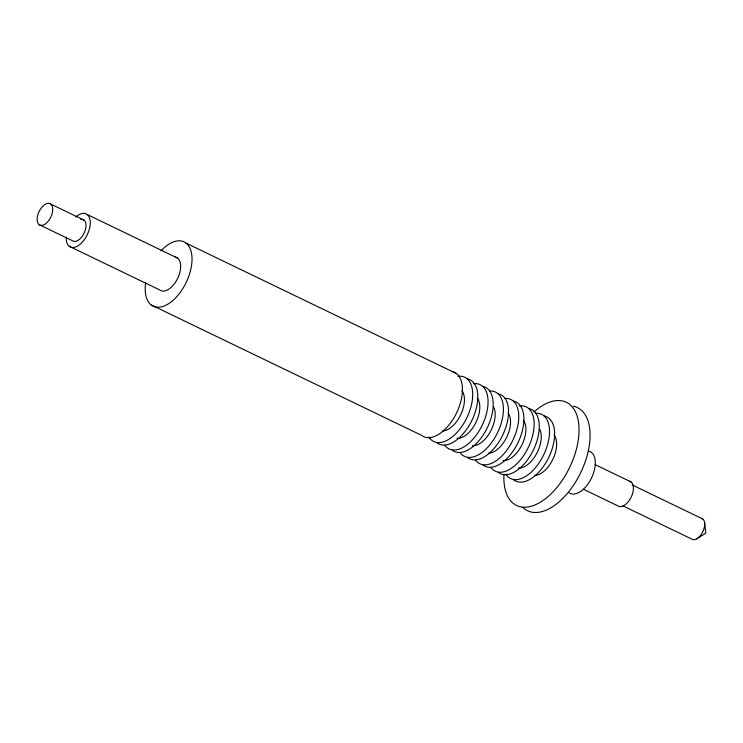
<?xml version="1.0" encoding="UTF-8"?>
<svg xmlns="http://www.w3.org/2000/svg" width="743" height="743" viewBox="0 0 743 743"><rect width="100%" height="100%" fill="white"/><g stroke="black" fill="none" stroke-linecap="round" stroke-linejoin="round"><path stroke-width="1.11" d="M696.674 538.842L705.85 533.177L704.559 522.348M186.168 243.184L456.574 373.627M87.256 214.541L177.651 258.146M595.124 464.626L631.178 482.012M50.775 204.084A11.879 6.492 -64.2 0 1 46.475 223.058A11.879 6.492 -64.2 0 1 37.54 215.916A11.879 6.492 -64.2 0 1 50.775 204.084L84.07 220.142M632.172 484.928L702.813 519.004M622.903 505.862L691.473 538.935A11.526 6.297 -64.2 0 0 702.85 531.635A11.526 6.297 -64.2 0 0 701.327 518.317M39.082 224.618L72.377 240.676A11.879 6.492 -64.2 0 0 84.721 231.732A11.879 6.492 -64.2 0 0 80.699 219.454M583.664 489.368L617.656 505.769A13.736 7.504 -64.2 0 0 631.216 497.067A13.736 7.504 -64.2 0 0 629.405 481.185M69.192 246.277L159.578 289.881A18.361 10.03 -64.2 0 0 177.698 278.263A18.361 10.03 -64.2 0 0 175.274 257.041M151.061 304.853L421.467 435.296A35.673 19.485 -64.2 0 0 456.676 412.709A35.673 19.485 -64.2 0 0 451.967 371.472M75.832 216.956A18.361 10.03 -64.2 0 1 90.191 221.07A18.361 10.03 -64.2 0 1 78.526 245.487A18.361 10.03 -64.2 0 1 66.192 237.128M161.017 250.781A35.673 19.485 -64.2 0 1 191.74 254.663A35.673 19.485 -64.2 0 1 168.178 303.971A35.673 19.485 -64.2 0 1 145.637 282.962M588.512 451.131A23.135 12.631 -64.2 0 1 591.567 477.87A23.135 12.631 -64.2 0 1 568.739 492.516M505.091 398.434A35.673 19.485 -64.2 0 1 513.014 439.884A35.673 19.485 -64.2 0 1 475.594 460.149M507.961 412.857A23.135 12.631 -64.2 0 1 506.81 436.986A23.135 12.631 -64.2 0 1 488.69 453.184M513.422 401.118A35.673 19.485 -64.2 0 1 518.131 442.354A35.673 19.485 -64.2 0 1 482.931 464.942M473.235 383.722A35.673 19.485 -64.2 0 1 482.681 424.216A35.673 19.485 -64.2 0 1 444.871 445.326M477.229 398.034A23.135 12.631 -64.2 0 1 475.743 422.841A23.135 12.631 -64.2 0 1 457.075 438.324M482.699 386.295A35.673 19.485 -64.2 0 1 487.408 427.531A35.673 19.485 -64.2 0 1 452.199 450.119M489.73 391.022A35.673 19.485 -64.2 0 1 497.652 432.472A35.673 19.485 -64.2 0 1 460.233 452.738M493.593 406.988A23.135 12.631 -64.2 0 1 490.408 431.599A23.135 12.631 -64.2 0 1 472.446 445.735M498.061 393.706A35.673 19.485 -64.2 0 1 502.77 434.943A35.673 19.485 -64.2 0 1 467.561 457.53M457.864 376.302A35.673 19.485 -64.2 0 1 466.92 417.65A35.673 19.485 -64.2 0 1 428.869 436.986M461.867 390.623A23.135 12.631 -64.2 0 1 460.716 414.752A23.135 12.631 -64.2 0 1 442.596 430.949M467.338 378.884A35.673 19.485 -64.2 0 1 472.046 420.12A35.673 19.485 -64.2 0 1 436.838 442.707M554.046 435.092A23.135 12.631 -64.2 0 1 552.903 459.22A23.135 12.631 -64.2 0 1 534.784 475.418M533.994 411.901A57.285 31.29 -64.2 0 1 578.816 424.708A57.285 31.29 -64.2 0 1 542.39 500.921A57.285 31.29 -64.2 0 1 503.93 474.823M573.252 406.207A57.285 31.29 -64.2 0 1 579.995 474.099A57.285 31.29 -64.2 0 1 522.719 507.293M519.32 405.957A35.673 19.485 -64.2 0 1 528.775 446.45A35.673 19.485 -64.2 0 1 490.965 467.561M523.323 420.269A23.135 12.631 -64.2 0 1 521.837 445.076A23.135 12.631 -64.2 0 1 503.169 460.558M528.793 408.529A35.673 19.485 -64.2 0 1 533.502 449.766A35.673 19.485 -64.2 0 1 498.293 472.353M535.814 413.257A35.673 19.485 -64.2 0 1 543.746 454.707A35.673 19.485 -64.2 0 1 506.327 474.972M539.687 429.222A23.135 12.631 -64.2 0 1 536.502 453.834A23.135 12.631 -64.2 0 1 518.54 467.969M544.155 415.941A35.673 19.485 -64.2 0 1 548.863 457.177A35.673 19.485 -64.2 0 1 513.654 479.764"/></g></svg>
